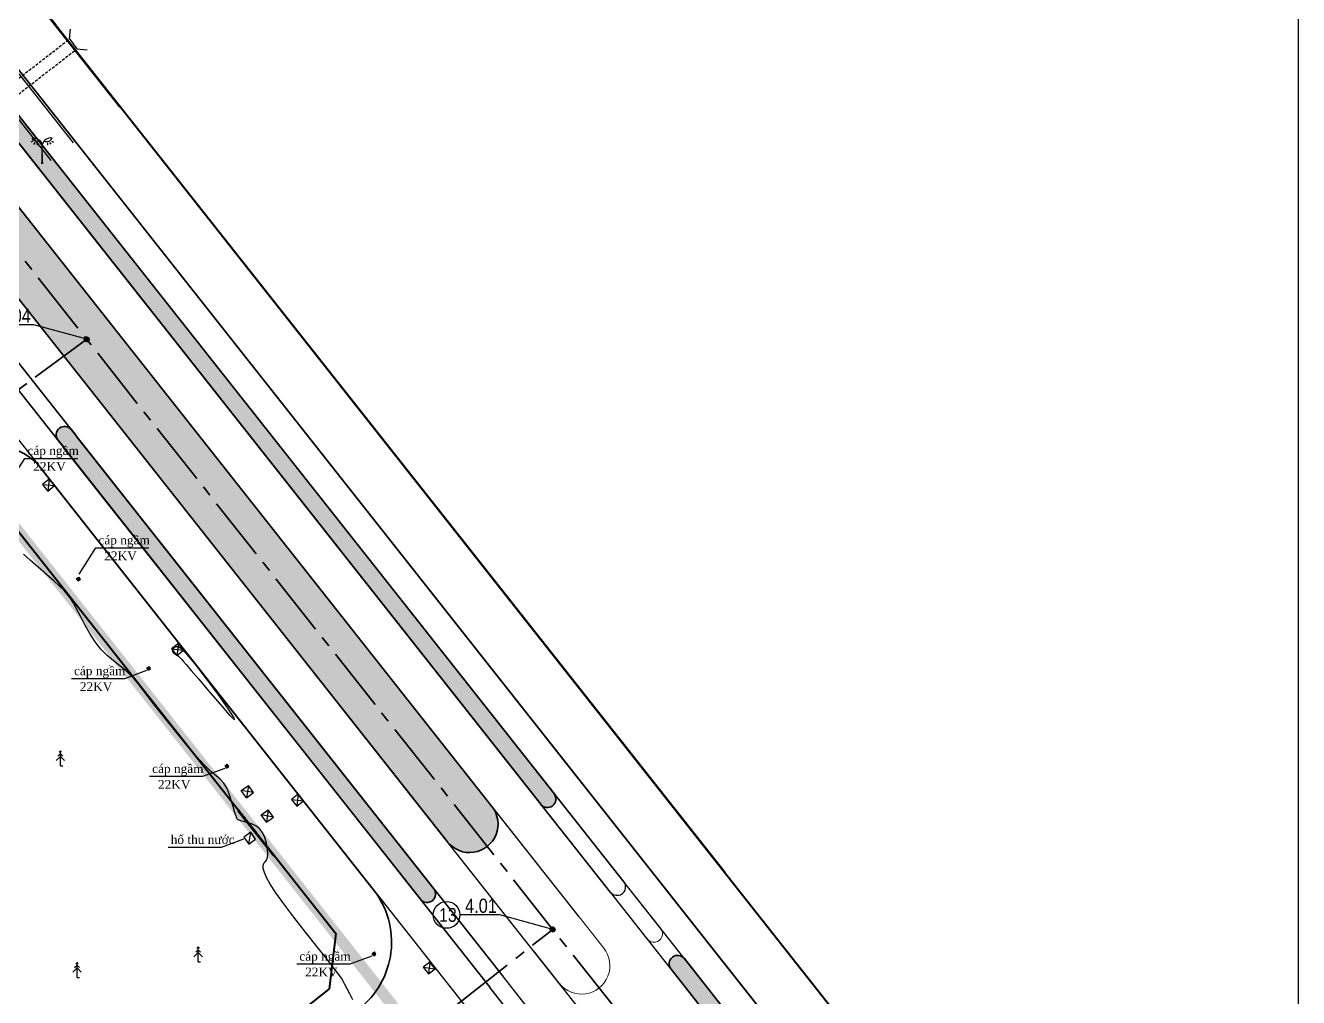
# Model space of a CAD drawing. Extents: x 22709 to 568895, y -41029 to 1932533.
# Drawn here: x 561134.6 to 561358.6, y 1930782 to 1930953.1 of the extents above; entities that cross this region are included whole.
import ezdxf

# ---------------------------------------------------------------- set-up
doc = ezdxf.new("R2010")
doc.units = ezdxf.units.MI
doc.header["$MEASUREMENT"] = 0
for name, pattern in [('BORDER2', [0.875, 0.25, -0.125, 0.25, -0.125, 0, -0.125]), ('CENTER2', [1.125, 0.75, -0.125, 0.125, -0.125]), ('CONTINOUS', [0]), ('DASHED', [0.75, 0.5, -0.25]), ('DASHED2', [0.375, 0.25, -0.125])]:
    doc.linetypes.add(name, pattern=pattern)
doc.layers.get('0').update_dxf_attribs({"color": 8, "linetype": 'CONTINUOUS'})
for name, color, linetype in [('1-cotTK', 8, 'CONTINUOUS'), ('1-RANH GIOI QH DX', 8, 'BORDER2'), ('1-toado', 8, 'CONTINUOUS'), ('7- KHUNG TEN', 8, 'CONTINUOUS'), ('cay1', 8, 'CONTINUOUS'), ('DIA VAT', 8, 'CONTINOUS'), ('DIA VAT.MOI', 8, 'CONTINUOUS'), ('DM CON', 8, 'CONTINUOUS'), ('DUONG DAT.MOI', 8, 'CONTINUOUS'), ('GPC', 8, 'CONTINUOUS'), ('ho', 8, 'CONTINUOUS'), ('hoga', 8, 'CONTINUOUS'), ('kyhieu betong', 8, 'DASHED'), ('lang mo', 8, 'CONTINUOUS'), ('LE DUONG', 8, 'CONTINUOUS'), ('le duong moi', 8, 'CONTINUOUS'), ('LE DUONG.QH', 8, 'CONTINUOUS'), ('LE.HTRANG', 8, 'CONTINUOUS'), ('Phan cach.QH', 8, 'CONTINUOUS'), ('PHI LAO', 8, 'CONTINUOUS')]:
    doc.layers.add(name, color=color, linetype=linetype)
for name, color, linetype, lineweight in [('10-TIM', 8, 'CENTER2', 35), ('4-LE TRONG', 8, 'CONTINUOUS', 40), ('7-LE NGOAI', 8, 'CONTINUOUS', 35), ('84- CX DAI PHAN CACH', 8, 'CONTINUOUS', 50), ('D-S-DÂY ĐIỆN 1.5', 200, 'DASHED2', 40), ('hlengoai', 8, 'CONTINUOUS', 0)]:
    doc.layers.add(name, color=color, linetype=linetype, lineweight=lineweight)
doc.styles.add('HHH', font='VNTIMEI.TTF', dxfattribs={"height": 0.5})
doc.styles.add('K1', font='VHARIALN.TTF', dxfattribs={"height": 250})
doc.styles.get("Standard").update_dxf_attribs({"font": 'vntimeh.shx'})
doc.dimstyles.get("Standard").update_dxf_attribs({"dimtxt": 0.18, "dimasz": 0.18, "dimexe": 0.18, "dimexo": 0.0625, "dimgap": 0.09, "dimtad": 0, "dimtih": 1, "dimtoh": 1, "dimdec": 4, "dimzin": 0, "dimdsep": 46, "dimtxsty": 'Standard', "dimcen": 0.09, "dimadec": 0, "dimazin": 0, "dimtfac": 1, "dimtdec": 4, "dimtofl": 0, "dimtmove": 0, "dimatfit": 3, "dimfxl": 1, "dimtolj": 1, "dimtzin": 0, "dimarcsym": 0})
pattern_1 = [(37.5, (561075.49294, 1927460.0977), (-0.018898007, 0.57804713), [0, -0.456, 0, -0.51, 0, -0.4875]), (7.5, (561075.49294, 1927460.0977), (0.53093301, 0.84664382), [0, -0.246, 0, -0.411, 0, -0.1575]), (327.5, (561075.12394, 1927460.0977), (0.93424256, 0.001697716), [0, -0.15, 0, -0.54, 0, -0.705]), (317.5, (561075.12394, 1927460.0977), (0.90183798, 0.26330267), [0, -0.075, 0, -0.354, 0, -0.405])]

# ---------------------------------------------------------------- blocks, each defined once
blk = doc.blocks.new('hgd')
at = {"layer": 'hoga'}
for p, q in [((568281.14, 1931129.13, 2.68), (568281.51, 1931129.4, 2.68)), ((568281.79, 1931129.02, 3.6), (568281.14, 1931129.13, 3.6)), ((568281.42, 1931128.74, 3.6), (568281.14, 1931129.13, 2.68)), ((568281.51, 1931129.4, 2.68), (568281.42, 1931128.74, 3.6)), ((568281.42, 1931128.74, 3.6), (568281.79, 1931129.02, 3.6)), ((568281.79, 1931129.02, 3.6), (568281.51, 1931129.4, 2.68))]:
    blk.add_line(p, q, dxfattribs=at)
blk = doc.blocks.new('hg')
at = {"layer": 'hoga'}
for p, q in [((568234.76, 1931184.47, -3.14), (568236.01, 1931185.38, -3.14)), ((568236.01, 1931185.38, -3.14), (568235.7, 1931183.19, -0.05)), ((568236.94, 1931184.1, -0.05), (568236.01, 1931185.38, -3.14)), ((568236.94, 1931184.1, -0.05), (568234.76, 1931184.47, -0.05)), ((568235.7, 1931183.19, -0.05), (568234.76, 1931184.47, -3.14)), ((568235.7, 1931183.19, -0.05), (568236.94, 1931184.1, -0.05))]:
    blk.add_line(p, q, dxfattribs=at)
blk = doc.blocks.new('PL')
at = {"layer": 'PHI LAO', "color": 250, "linetype": 'Continuous'}
blk.add_line((569625.73, 1929989.67), (569626.15, 1929989.67), dxfattribs=at)
for points in [[(569624.98, 1929990.58), (569625.73, 1929991.33)], [(569625.3, 1929991.39), (569625.73, 1929991.81)], [(569625.51, 1929992.08), (569625.73, 1929992.3)], [(569625.95, 1929992.08), (569625.73, 1929992.3)], [(569625.73, 1929989.67), (569625.73, 1929992.3)], [(569626.15, 1929991.39), (569625.73, 1929991.81)], [(569626.48, 1929990.58), (569625.73, 1929991.33)]]:
    blk.add_lwpolyline(points, dxfattribs=at)
blk = doc.blocks.new('cvnfgj')
at = {"layer": '1-cotTK', "lineweight": -3}
h = blk.add_hatch(dxfattribs=at)
h.set_pattern_fill('ANSI31', scale=0.1, style=0)
h.set_pattern_definition([(45, (561075.492941, 1927460.097698), (-0.008838834765, 0.008838834765), [])])
edge = h.paths.add_edge_path()
edge.add_arc((568402.56, 1930175.79), 0.43, 0, 360)
at = {"layer": '1-cotTK', "color": 7, "lineweight": -3}
blk.add_circle((568402.56, 1930175.79, -28.47), 0.43, dxfattribs=at)
blk = doc.blocks.new('tmb')
at = {"layer": '84- CX DAI PHAN CACH', "lineweight": -3}
h = blk.add_hatch(dxfattribs=at)
h.set_pattern_fill('AR-SAND', color=256, scale=0.3, style=0)
h.set_pattern_definition(pattern_1)
edge = h.paths.add_edge_path()
edge.add_line((568445.617, 1930975.039), (568502.277, 1930903.261))
edge.add_line((568502.277, 1930903.261), (568553.045, 1930838.948))
edge.add_line((568553.045, 1930838.948), (568581.031, 1930803.495))
edge.add_arc((568582.211, 1930804.423), 1.501, 218.18055, 398.44591)
edge.add_line((568583.387, 1930805.356), (568550.555, 1930846.944))
edge.add_line((568550.555, 1930846.944), (568515.677, 1930891.125))
edge.add_line((568515.677, 1930891.125), (568476.956, 1930940.174))
edge.add_line((568476.956, 1930940.174), (568447.967, 1930976.894))
edge.add_arc((568446.792, 1930975.967), 1.497, 38.28906, 218.28906)
h = blk.add_hatch(dxfattribs=at)
h.set_pattern_fill('AR-SAND', color=256, scale=0.3, style=0)
h.set_pattern_definition(pattern_1)
h.paths.add_polyline_path([(568440.119, 1930970.699, 0.9999895), (568432.273, 1930964.505), (568564.483, 1930797.017, 1.0197815), (568572.426, 1930803.098)])
h = blk.add_hatch(dxfattribs=at)
h.set_pattern_fill('AR-SAND', color=256, scale=0.3, style=0)
h.set_pattern_definition(pattern_1)
h.paths.add_polyline_path([(568499.35, 1930868.226), (568498.448, 1930869.428, 0.9999827), (568496.094, 1930867.568), (568497.024, 1930866.39), (568559.846, 1930786.757, 0.9999999), (568562.2, 1930788.616)])
h = blk.add_hatch(dxfattribs=at)
h.set_pattern_fill('AR-SAND', color=256, scale=0.3, style=0)
h.set_pattern_definition(pattern_1)
edge = h.paths.add_edge_path()
edge.add_line((568624.044, 1930749.016), (568626.404, 1930750.868))
edge.add_line((568626.404, 1930750.868), (568606.317, 1930776.316))
edge.add_arc((568605.138, 1930775.388), 1.5, 38.19751, 218.4253)
edge.add_line((568603.963, 1930774.456), (568624.044, 1930749.016))
at = {"layer": '1-cotTK', "lineweight": -3, "ltscale": 15, "flags": 128}
for points in [[(568501.138, 1930885.336), (568491.853, 1930887.884), (568484.812, 1930887.884)], [(568583.134, 1930781.459), (568573.849, 1930784.007), (568566.808, 1930784.007)]]:
    blk.add_lwpolyline(points, dxfattribs=at)
at = {"layer": '1-RANH GIOI QH DX', "linetype": 'DASHED2', "ltscale": 30, "const_width": 2}
blk.add_lwpolyline([(568411.678, 1930949.543), (568385.601, 1930982.494), (568352.821, 1931025.773), (568320.86, 1931069.918), (568234.454, 1931189.276), (567924.026, 1930964.64), (568247.697, 1930518.199), (568559.192, 1930762.669), (568544.947, 1930780.727), (568483.932, 1930858.072), (568469.374, 1930876.529)], close=True, dxfattribs=at)
at = {"layer": '1-toado'}
blk.add_circle((568564.451, 1930784.007), 2.357, dxfattribs=at)
at = {"layer": '10-TIM', "ltscale": 15, "extrusion": (0.010195, 0.003673, 0.999941)}
blk.add_line((568614.597, 1930741.601), (568385.006, 1931032.449), dxfattribs=at)
at = {"layer": '10-TIM', "ltscale": 15}
for p, q in [((568501.136, 1930885.335), (568429.078, 1930832.256)), ((568247.697, 1930518.199), (568583.134, 1930781.459))]:
    blk.add_line(p, q, dxfattribs=at)
at = {"layer": '4-LE TRONG', "extrusion": (0.010195, 0.003673, 0.999941)}
for q in [(568454.463, 1930992.877), (568638.195, 1930760.121)]:
    blk.add_line((568495.746, 1930940.578), q, dxfattribs=at)
at = {"layer": '4-LE TRONG', "ltscale": 0.5}
blk.add_line((568483.932, 1930858.072), (568544.947, 1930780.727), dxfattribs=at)
at = {"layer": '4-LE TRONG'}
for p in [(568544.947, 1930780.727), (568486.998, 1930726.348)]:
    blk.add_line(p, (568543.776, 1930770.909), dxfattribs=at)
at = {"layer": '7-LE NGOAI', "extrusion": (0.010195, 0.003673, 0.999941)}
for p, q in [((568583.387, 1930805.356), (568447.967, 1930976.894)), ((568581.031, 1930803.495), (568445.617, 1930975.039)), ((568572.439, 1930803.081), (568440.119, 1930970.699)), ((568564.591, 1930796.881), (568432.272, 1930964.504)), ((568630.334, 1930753.952), (568486.045, 1930936.734)), ((568499.379, 1930868.249), (568498.448, 1930869.428)), ((568497.024, 1930866.39), (568496.094, 1930867.568)), ((568562.2, 1930788.616), (568499.35, 1930868.226)), ((568559.846, 1930786.757), (568496.996, 1930866.367)), ((568626.404, 1930750.868), (568606.317, 1930776.316)), ((568624.044, 1930749.016), (568603.963, 1930774.456))]:
    blk.add_line(p, q, dxfattribs=at)
at = {"layer": '7-LE NGOAI', "ltscale": 0.5}
blk.add_line((568493.024, 1930862.692), (568551.552, 1930788.5), dxfattribs=at)
at = {"layer": '7-LE NGOAI'}
for centre, radius, start, end in [((568497.271, 1930868.498), 1.5, 38.30022, 218.30022), ((568582.189, 1930804.395), 1.5, 218.28985, 38.28985), ((568568.514, 1930799.98), 5.003, 218.31323, 38.31323), ((568561.023, 1930787.686), 1.5, 218.28985, 38.28985), ((568605.137, 1930775.385), 1.502, 38.28659, 218.28659)]:
    blk.add_arc(centre, radius, start, end, dxfattribs=at)
at = {"layer": '7-LE NGOAI', "ltscale": 0.5}
for centre, radius, start, end in [((568485.173, 1930856.499), 10, 38.26897, 126.37556), ((568539.775, 1930779.21), 15, 308.12576, 38.26897)]:
    blk.add_arc(centre, radius, start, end, dxfattribs=at)
at = {"layer": 'cay1', "extrusion": (0.010195, 0.003673, 0.999941)}
for p, q in [((568495.739, 1930940.586, -3.902), (568674.887, 1930713.646, -4.895)), ((568666.705, 1930707.885, -4.79), (568486.039, 1930936.742, -3.789))]:
    blk.add_line(p, q, dxfattribs=at)
at = {"layer": 'DIA VAT'}
blk.add_line((568529.64, 1930796.467, 3.141), (568529.991, 1930798.559, 3.141), dxfattribs=at)
at = {"layer": 'DIA VAT', "elevation": 3.141}
blk.add_lwpolyline([(568529.64, 1930796.467), (568530.861, 1930797.337), (568529.991, 1930798.559), (568528.769, 1930797.689)], close=True, dxfattribs=at)
at = {"layer": 'DIA VAT.MOI'}
for p, q in [((568498.103, 1930938.203), (568498.281, 1930939.926)), ((568498.103, 1930938.203), (568499.386, 1930936.47)), ((568499.386, 1930936.47), (568501.205, 1930936.289))]:
    blk.add_line(p, q, dxfattribs=at)
at = {"layer": 'DIA VAT.MOI', "linetype": 'Continuous'}
for p, q in [((568491.652, 1930920.2), (568491.314, 1930920.021)), ((568491.994, 1930919.958), (568491.798, 1930919.652)), ((568492.369, 1930919.903), (568492.385, 1930919.517)), ((568493.322, 1930916.333), (568493.288, 1930919.55)), ((568493.331, 1930916.333), (568493.297, 1930919.55)), ((568493.308, 1930916.333), (568493.308, 1930919.55)), ((568493.316, 1930916.333), (568493.316, 1930919.55)), ((568494.232, 1930919.913), (568494.22, 1930919.527)), ((568494.606, 1930919.972), (568494.805, 1930919.667)), ((568494.946, 1930920.217), (568495.285, 1930920.042)), ((568493.495, 1930916.335), (568493.144, 1930916.331)), ((568493.144, 1930916.333), (568493.495, 1930916.333))]:
    blk.add_line(p, q, dxfattribs=at)
at = {"layer": 'DIA VAT.MOI', "linetype": 'Continuous', "extrusion": (0, 0, -1)}
for centre, major_axis, ratio, start_param, end_param in [((568491.779, 1930919.201), (-1.559, -0.017), 0.999999, 1.4206925, 2.9321477), ((568492.491, 1930921.175), (-1.056, -0.011), 0.999995, 4.2690581, 5.869525)]:
    blk.add_ellipse(centre, major_axis=major_axis, ratio=ratio, start_param=start_param, end_param=end_param, dxfattribs=at)
at = {"layer": 'DIA VAT.MOI', "linetype": 'Continuous'}
for centre, major_axis, ratio, start_param, end_param in [((568494.829, 1930919.218), (1.559, 0), 0.999999, 1.4206925, 2.9321477), ((568494.096, 1930921.184), (1.056, 0), 0.999995, 4.2690581, 5.869525)]:
    blk.add_ellipse(centre, major_axis=major_axis, ratio=ratio, start_param=start_param, end_param=end_param, dxfattribs=at)
at = {"layer": 'DM CON', "elevation": 3.5}
blk.add_lwpolyline([(568547.935, 1930769.058), (568547.408, 1930770.105), (568546.944, 1930771.017), (568546.554, 1930771.769), (568546.231, 1930772.363), (568545.942, 1930772.848), (568545.477, 1930773.51), (568544.627, 1930774.633), (568543.358, 1930776.264), (568541.674, 1930778.4), (568539.632, 1930780.977), (568537.567, 1930783.616), (568535.815, 1930785.935), (568534.432, 1930787.87), (568533.427, 1930789.413), (568532.783, 1930790.577), (568532.41, 1930791.463), (568532.211, 1930792.169), (568532.171, 1930792.712), (568532.284, 1930793.1), (568532.529, 1930793.36), (568532.794, 1930793.641), (568532.966, 1930794.096), (568533.024, 1930794.749), (568532.965, 1930795.6), (568532.789, 1930796.621), (568532.493, 1930797.65), (568532.073, 1930798.521), (568531.531, 1930799.208), (568530.868, 1930799.707), (568530.105, 1930800.031), (568529.354, 1930800.246), (568528.726, 1930800.422), (568528.242, 1930800.572), (568527.901, 1930800.7), (568527.691, 1930800.826), (568527.535, 1930801.057), (568527.355, 1930801.503), (568527.137, 1930802.181), (568526.879, 1930803.088), (568526.577, 1930804.198), (568526.214, 1930805.343), (568525.772, 1930806.355), (568525.248, 1930807.207), (568524.638, 1930807.902), (568523.927, 1930808.484), (568523.032, 1930809.212), (568521.867, 1930810.343), (568520.418, 1930811.922), (568518.692, 1930813.945), (568516.731, 1930816.352), (568514.794, 1930818.784), (568513.141, 1930820.879), (568511.814, 1930822.579), (568510.814, 1930823.878), (568510.11, 1930824.806), (568509.502, 1930825.548), (568508.792, 1930826.289), (568507.945, 1930827.063), (568506.959, 1930827.876), (568505.848, 1930828.737), (568504.705, 1930829.699), (568503.62, 1930830.812), (568502.609, 1930832.085), (568501.675, 1930833.514), (568500.82, 1930835.071), (568500.044, 1930836.589), (568499.349, 1930837.903), (568498.735, 1930838.984), (568498.199, 1930839.832), (568497.715, 1930840.477), (568497.148, 1930841.096), (568496.361, 1930841.865), (568495.332, 1930842.813), (568494.063, 1930843.94), (568492.593, 1930845.217), (568491.156, 1930846.464), (568489.983, 1930847.504)], dxfattribs=at)
blk.add_lwpolyline([(568516.247, 1930830.443), (568516.307, 1930830.278), (568516.419, 1930830.127), (568516.582, 1930829.991), (568516.792, 1930829.866), (568517.032, 1930829.726), (568517.281, 1930829.548), (568517.538, 1930829.326), (568517.807, 1930829.054), (568518.117, 1930828.7), (568518.638, 1930828.082), (568519.54, 1930827.017), (568520.849, 1930825.477), (568522.553, 1930823.478), (568524.555, 1930821.141), (568526.28, 1930819.185), (568527.154, 1930818.325), (568527.082, 1930818.68), (568526.064, 1930820.248), (568524.196, 1930822.894), (568522.057, 1930825.807), (568520.228, 1930828.177), (568518.808, 1930829.868), (568517.807, 1930830.863), (568517.205, 1930831.208), (568516.851, 1930831.188), (568516.594, 1930831.086), (568516.41, 1930830.953), (568516.292, 1930830.796), (568516.24, 1930830.621)], close=True, dxfattribs=at)
at = {"layer": 'DUONG DAT.MOI'}
blk.add_line((568506.964, 1930926.183), (568451.158, 1930997.013), dxfattribs=at)
at = {"layer": 'GPC'}
for p, q in [((568595.657, 1930789.872), (568397.001, 1931041.5)), ((568593.302, 1930788.014), (568394.608, 1931039.69)), ((568574.465, 1930773.142), (568375.461, 1931025.212)), ((568572.111, 1930771.283), (568373.067, 1931023.402)), ((568581.059, 1930803.517), (568481.906, 1930929.114)), ((568562.228, 1930788.638), (568499.379, 1930868.249)), ((568559.874, 1930786.778), (568497.024, 1930866.39))]:
    blk.add_line(p, q, dxfattribs=at)
blk.add_arc((568594.479, 1930788.943), 1.5, 218.29049, 38.29049, dxfattribs=at)
at = {"layer": 'hlengoai', "linetype": 'Continuous', "extrusion": (0.010195, 0.003673, 0.999941)}
for p, q in [((568595.614, 1930789.872, -4.367), (568396.967, 1931041.492, -3.266)), ((568593.265, 1930788.001, -4.336), (568394.578, 1931039.691, -3.235)), ((568587.768, 1930783.668, -4.264), (568389.009, 1931035.438, -3.162)), ((568579.921, 1930777.465, -4.161), (568381.013, 1931029.435, -3.059)), ((568574.43, 1930773.129, -4.089), (568375.421, 1931025.202, -2.986)), ((568572.076, 1930771.27, -4.059), (568373.027, 1931023.392, -2.955)), ((568602.134, 1930781.605, -4.393), (568595.618, 1930789.874, -4.367)), ((568599.779, 1930779.746, -4.393), (568593.263, 1930788.015, -4.336)), ((568592.125, 1930778.161, -4.288), (568587.769, 1930783.678, -4.264)), ((568584.279, 1930771.966, -4.186), (568579.923, 1930777.484, -4.161)), ((568580.939, 1930764.873, -4.115), (568574.424, 1930773.142, -4.089)), ((568578.585, 1930763.014, -4.115), (568572.065, 1930771.28, -4.058))]:
    blk.add_line(p, q, dxfattribs=at)
at = {"layer": 'hlengoai', "linetype": 'Continuous'}
blk.add_arc((568600.956, 1930780.676, -4.393), 1.5, 218.29049, 38.29049, dxfattribs=at)
at = {"layer": 'hlengoai', "linetype": 'Continuous', "extrusion": (0.010195, 0.003673, 0.999941)}
blk.add_arc((568558.694, 1930740.76, 12884.809), 4.998, 218.28763, 38.28763, dxfattribs=at)
at = {"layer": 'ho'}
blk.add_line((568527.688, 1930802.353, 3.141), (568534.009, 1930794.343, 3.141), dxfattribs=at)
at = {"layer": 'ho', "linetype": 'DASHED'}
blk.add_line((568527.845, 1930802.477, 3.141), (568534.166, 1930794.467, 3.141), dxfattribs=at)
at = {"layer": 'hoga'}
for p, q in [((568494.518, 1930860.727, 3.19), (568494.311, 1930858.616, 3.19)), ((568493.359, 1930859.774, 3.19), (568495.47, 1930859.568, 3.19)), ((568517.262, 1930831.795), (568517.002, 1930829.689)), ((568516.079, 1930830.872), (568518.185, 1930830.612)), ((568537.159, 1930804.329, 3.12), (568539.264, 1930804.069, 3.12)), ((568538.342, 1930805.252, 3.12), (568538.082, 1930803.147, 3.12)), ((568561.526, 1930775.709, 3.092), (568561.266, 1930773.604, 3.092)), ((568560.343, 1930774.787, 3.092), (568562.448, 1930774.527, 3.092))]:
    blk.add_line(p, q, dxfattribs=at)
for points, elevation in [([(568493.359, 1930859.774), (568494.311, 1930858.616), (568495.47, 1930859.568), (568494.518, 1930860.727)], 3.19), ([(568537.159, 1930804.329), (568538.082, 1930803.147), (568539.264, 1930804.069), (568538.342, 1930805.252)], 3.12), ([(568560.343, 1930774.787), (568561.266, 1930773.604), (568562.448, 1930774.527), (568561.526, 1930775.709)], 3.092)]:
    blk.add_lwpolyline(points, close=True, dxfattribs=dict(at, elevation=elevation))
blk.add_lwpolyline([(568516.079, 1930830.872), (568517.002, 1930829.689), (568518.185, 1930830.612), (568517.262, 1930831.795)], close=True, dxfattribs=at)
at = {"layer": 'kyhieu betong'}
for p, q in [((568449.482, 1930900.503), (568498.103, 1930938.203)), ((568450.59, 1930898.603), (568499.211, 1930936.303))]:
    blk.add_line(p, q, dxfattribs=at)
at = {"layer": 'LE DUONG'}
blk.add_line((568476.934, 1930883.088, 3.092), (568583.696, 1930747.753, 3.141), dxfattribs=at)
at = {"layer": 'le duong moi', "extrusion": (0.010195, 0.003673, 0.999941)}
for p, q in [((568558.397, 1930861.213), (568558.399, 1930861.215)), ((568558.399, 1930861.215), (568558.397, 1930861.213))]:
    blk.add_line(p, q, dxfattribs=at)
at = {"layer": 'LE DUONG.QH', "extrusion": (0.010195, 0.003673, 0.999941)}
for p, q in [((568495.743, 1930940.581, -3.902), (568558.391, 1930861.223, -4.249)), ((568558.391, 1930861.223, -4.249), (568558.393, 1930861.224, -4.249)), ((568558.393, 1930861.224, -4.249), (568558.391, 1930861.223, -4.249)), ((568558.391, 1930861.223, -4.249), (568613.473, 1930791.449, -4.555))]:
    blk.add_line(p, q, dxfattribs=at)
at = {"layer": 'LE.HTRANG'}
for p, q in [((568498.8, 1930919.911), (568430.065, 1931006.981)), ((568494.901, 1930916.833), (568426.166, 1931003.903))]:
    blk.add_line(p, q, dxfattribs=at)
at = {"layer": 'Phan cach.QH', "linetype": 'Continuous'}
for p, q in [((568595.641, 1930789.842), (568396.992, 1931041.464)), ((568593.292, 1930787.971), (568394.603, 1931039.663)), ((568587.794, 1930783.639), (568389.033, 1931035.41)), ((568579.947, 1930777.436), (568381.036, 1931029.406)), ((568574.455, 1930773.1), (568375.444, 1931025.173)), ((568572.101, 1930771.241), (568373.05, 1931023.363)), ((568662.617, 1930705.006), (568595.645, 1930789.845)), ((568660.16, 1930703.276), (568593.29, 1930787.986)), ((568646.241, 1930693.474), (568579.949, 1930777.454)), ((568640.504, 1930689.435), (568574.449, 1930773.112)), ((568638.044, 1930687.702), (568572.09, 1930771.25))]:
    blk.add_line(p, q, dxfattribs=at)
at = {"layer": 'Phan cach.QH', "linetype": 'Continuous', "extrusion": (0.010195, 0.003673, 0.999941)}
for p, q in [((568587.778, 1930783.658, -4.264), (568389.019, 1931035.428, -3.162)), ((568579.931, 1930777.454, -4.161), (568381.023, 1931029.424, -3.059))]:
    blk.add_line(p, q, dxfattribs=at)
for p in [(-1129.228, 820.584), (-1104.976, 786.061), (-1126.297, 783.333)]:
    blk.add_blockref('PL', p)
at = {"layer": '1-cotTK', "lineweight": -3}
for p in [(98.573, 709.544, 28.474), (180.573, 605.665, 28.474)]:
    blk.add_blockref('cvnfgj', p, dxfattribs=at)
at = {"layer": 'DIA VAT'}
for name, p in [('hgd', (218.223, -285.915, -0.513)), ('hgd', (230.586, -301.665, -0.106)), ('hgd', (244.335, -318.885, -0.513)), ('hg', (293.569, -378.57, 4.736)), ('hg', (297.055, -382.875, 4.687)), ('hgd', (270.236, -351.915, -0.513))]:
    blk.add_blockref(name, p, dxfattribs=at)
at = {"layer": '1-cotTK', "style": 'K1'}
for s, p in [('4.04', (568485.725, 1930888.24, 28.474)), ('4.01', (568567.721, 1930784.363, 28.474))]:
    blk.add_text(s, height=2.5008, dxfattribs=at).set_placement(p)
at = {"layer": '1-toado', "style": 'K1'}
blk.add_text('13', height=2.4307, dxfattribs=at).set_placement((568563.144, 1930782.787, 27.677))
at = {"layer": 'lang mo', "style": 'HHH'}
for s, height, p in [('c¸p ngÇm', 1.5521, (568490.699, 1930864.961, 2.628)), ('22KV', 1.5521, (568491.724, 1930862.184, 2.628)), ('c¸p ngÇm', 1.5521, (568503.193, 1930849.221, 2.628)), ('22KV', 1.5521, (568504.218, 1930846.444, 2.628)), ('c¸p ngÇm', 1.5521, (568498.893, 1930826.199, -0.513)), ('22KV', 1.5521, (568499.918, 1930823.422, -0.513)), ('c¸p ngÇm', 1.5521, (568512.642, 1930808.978, -0.919)), ('22KV', 1.5521, (568513.667, 1930806.201, -0.919)), ('hè thu n\xadíc', 1.55208, (568515.923, 1930796.501, -0.919)), ('c¸p ngÇm', 1.5521, (568538.543, 1930775.948, -0.919)), ('22KV', 1.5521, (568539.568, 1930773.171, -0.919))]:
    blk.add_text(s, height=height, dxfattribs=at).set_placement(p)
at = {"layer": 'DIA VAT'}
for points in [[(568487.287, 1930859.751, -0.464), (568490.25, 1930864.349, -0.464), (568499.562, 1930864.349, -0.464)], [(568499.781, 1930844.011, -0.464), (568502.744, 1930848.609, -0.464), (568512.056, 1930848.609, -0.464)], [(568511.67, 1930827.008, -3.605), (568507.756, 1930825.587, -3.605), (568498.444, 1930825.587, -3.605)], [(568525.419, 1930809.788, -4.011), (568521.505, 1930808.366, -4.011), (568512.193, 1930808.366, -4.011)], [(568528.7, 1930797.31, -4.011), (568524.786, 1930795.888, -4.011), (568515.474, 1930795.888, -4.011)], [(568551.32, 1930776.758, -4.011), (568547.406, 1930775.336, -4.011), (568538.094, 1930775.336, -4.011)]]:
    blk.add_leader(points, dimstyle='STANDARD', override={"dimgap": 0.09, "dimtad": 0, "dimfxl": 0.18, "dimtfill": 1, "dimarcsym": 1}, dxfattribs=at)

msp = doc.modelspace()

# ---------------------------------------------------------------- linework, layer by layer
at = {"layer": '7- KHUNG TEN', "color": 6, "lineweight": -3}
msp.add_lwpolyline([(560517.62, 1931373.84), (560517.62, 1930184.84), (561358.62, 1930184.84), (561358.62, 1931373.84)], close=True, dxfattribs=at)

# ---------------------------------------------------------------- next in the draw order: block references
at = {"layer": 'D-S-DÂY ĐIỆN 1.5', "lineweight": -3}
msp.add_blockref('tmb', (-7355.76, 12.5), dxfattribs=at)

doc.saveas('drawing.dxf')
